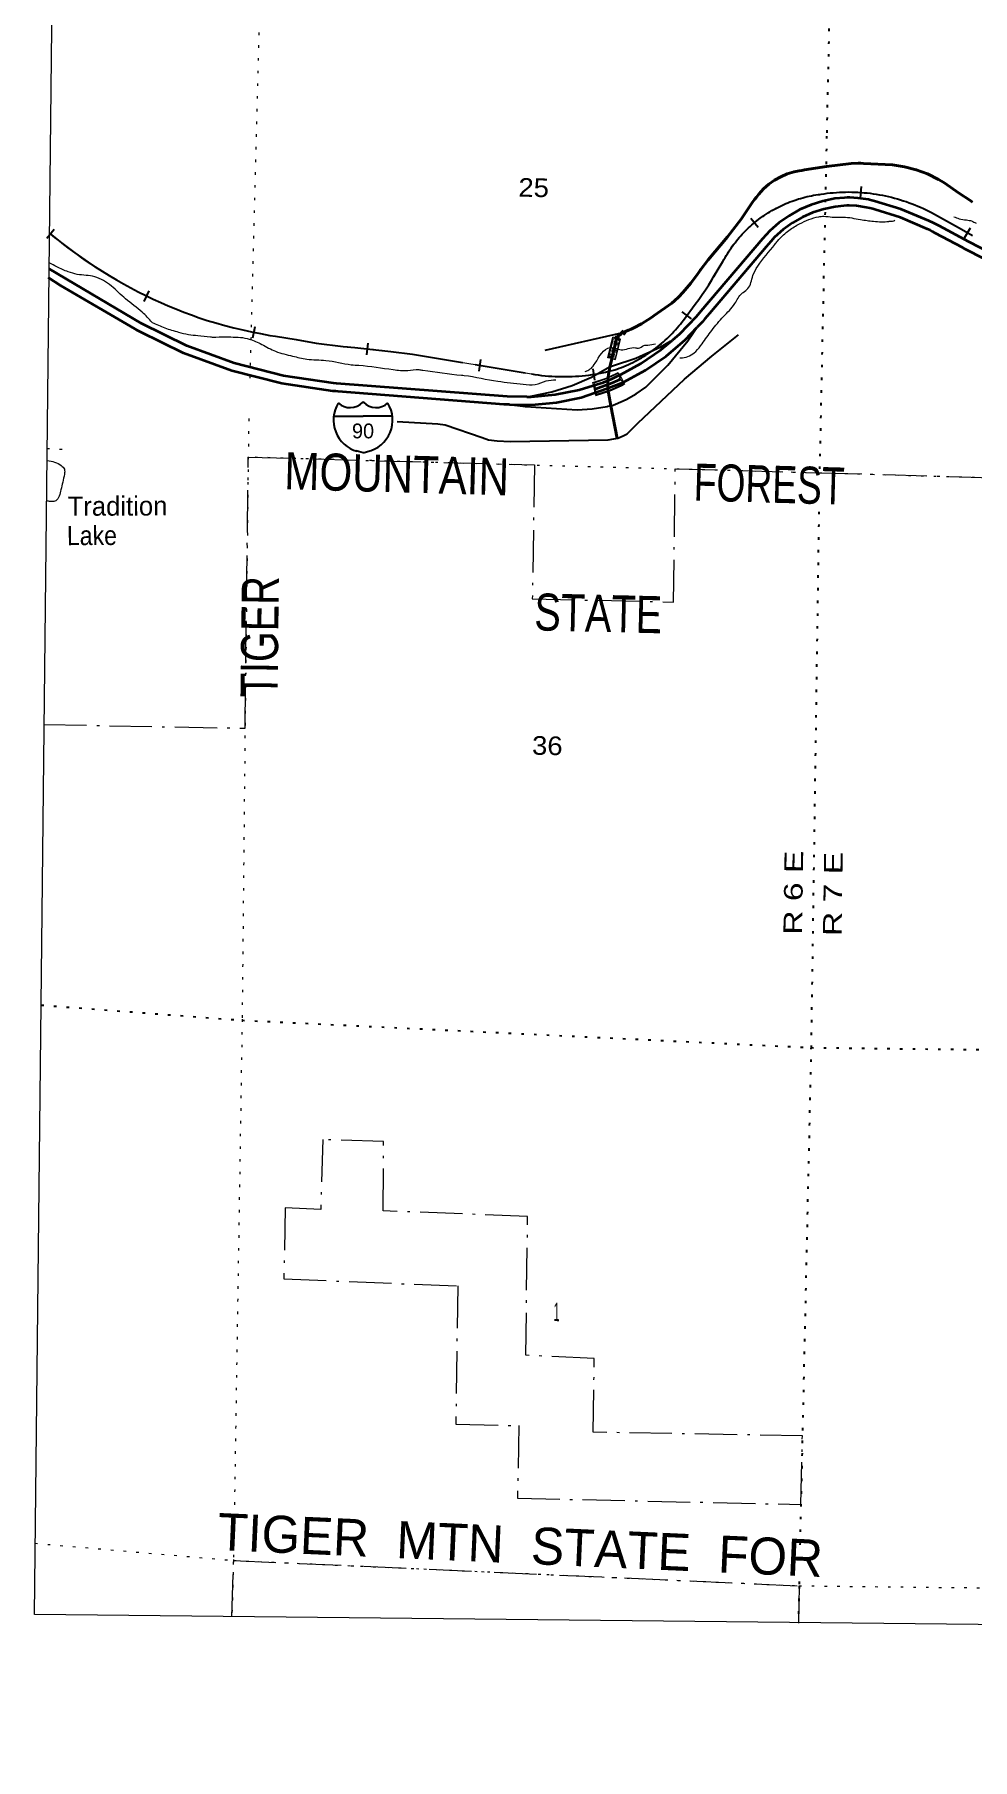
# Model space of a CAD drawing. Header units: feet. Extents: x -248627 to 3, y 0 to 184934.
# Drawn here: x -248627 to -239768, y 0 to 16290 of the extents above; entities that cross this region are included whole.
import ezdxf
from ezdxf.enums import TextEntityAlignment as Align

# ---------------------------------------------------------------- set-up
doc = ezdxf.new("R2010")
doc.units = ezdxf.units.FT
doc.header["$LTSCALE"] = 80
for name, pattern in [('DOT_DASHED', [7.7, 5, -1.2, 0.3, -1.2]), ('DOTTED', [1.5, 0.3, -1.2]), ('LONG_DASHED', [7.5, 6, -1.5])]:
    doc.linetypes.add(name, pattern=pattern)
for name, color, linetype, lineweight in [('15', 7, 'Continuous', 25), ('18', 7, 'Continuous', 35), ('19', 7, 'Continuous', 25), ('26', 7, 'Continuous', 40), ('29', 7, 'Continuous', 25), ('39', 7, 'Continuous', 13), ('4', 7, 'Continuous', 13), ('41', 7, 'Continuous', 13), ('44', 7, 'DOT_DASHED', 13), ('55', 7, 'Continuous', 13), ('6', 7, 'DOTTED', 25), ('61', 7, 'Continuous', 13), ('63', 7, 'Continuous', 25), ('7', 7, 'DOTTED', 13)]:
    doc.layers.add(name, color=color, linetype=linetype, lineweight=lineweight)

msp = doc.modelspace()

# ---------------------------------------------------------------- linework, layer by layer
at = {"layer": '15'}
for p, q in [((-245526.98, 12815.96), (-245524.08, 12818.87)), ((-245520.91, 12816.49), (-245524.34, 12818.87)), ((-245799.69, 12684.49), (-245523.28, 12684.49)), ((-245523.28, 12338.91), (-245587.17, 12356.87)), ((-245523.81, 12338.65), (-245460.18, 12357.39))]:
    msp.add_line(p, q, dxfattribs=at)
msp.add_lwpolyline([(-245247.92, 12684.49), (-245523.81, 12684.49), (-245523.28, 12684.49)], dxfattribs=at)
for centre, radius, start, end in [((-245497.06, 12649.39), 306.13, 148.44434, 254.43382), ((-245645.66, 12931.99), 165.66, 227.3429, 315.81205), ((-245401.97, 12931.99), 165.66, 224.18799, 312.69373), ((-245550.57, 12649.39), 306.13, 283.08087, 31.62484)]:
    msp.add_arc(centre, radius, start, end, dxfattribs=at)
at = {"layer": '18'}
for points in [[(-238776.21, 13804.67), (-239801.99, 14330.75), (-240084.38, 14481.72), (-240109.52, 14495.16), (-240134.38, 14507.56), (-240179.75, 14530.2), (-240443.51, 14640.51), (-240692.35, 14715.15), (-240717.49, 14722.69), (-240742.35, 14728.36), (-240751.05, 14730.35), (-240850.74, 14745.84), (-240926.51, 14749.58), (-240951.44, 14750.82), (-240976.51, 14748.46), (-241067.37, 14739.94), (-241181.46, 14717.02), (-241292.52, 14682.29), (-241399.35, 14636.15), (-241500.77, 14579.09), (-241595.67, 14511.75), (-241683.01, 14434.85), (-241752.65, 14360.19), (-242332.67, 13678.57), (-242378.44, 13623.65), (-242536.24, 13458.77), (-242603.76, 13401.6)], [(-238810.64, 13737.54), (-239813.19, 14251.7), (-239836.23, 14263.51), (-239863.19, 14277.92), (-240119.31, 14414.85), (-240144.35, 14428.23), (-240169.31, 14440.81), (-240192.85, 14452.68), (-240448.43, 14562.05), (-240689.11, 14636.4), (-240710.42, 14642.98), (-240739.11, 14649.81), (-240772.25, 14657.69), (-240864.24, 14671.36), (-240932.15, 14674.27), (-240955.08, 14675.25), (-240982.15, 14672.48), (-241065.05, 14663.99), (-241171.21, 14641.73), (-241274.46, 14608.48), (-241373.67, 14564.63), (-241467.76, 14510.65), (-241555.69, 14447.13), (-241636.49, 14374.77), (-241672.61, 14335.71), (-241695.3, 14311.18), (-241716.97, 14285.71), (-242253.45, 13655.27), (-242275.47, 13629.39), (-242295.53, 13605.27), (-242318.76, 13577.34), (-242367.15, 13526.6)], [(-243978.13, 12868.78), (-244163.26, 12870.38), (-245775.94, 12995.78), (-245803.51, 12998.24), (-246276.5, 13066.99), (-246739.72, 13184.8), (-247188.09, 13350.39), (-247616.69, 13561.93), (-248488.28, 14076.58)], [(-244140.96, 12794.85), (-244144.11, 12794.87), (-244168.11, 12795.08), (-244194.11, 12797.1), (-245757.42, 12918.67), (-245781.43, 12920.53), (-245807.42, 12922.84), (-245810.44, 12923.11), (-246291.25, 12993), (-246762.12, 13112.76), (-247217.89, 13281.08), (-247628.58, 13483.78), (-247653.27, 13495.97), (-247678.58, 13510.73), (-248379.63, 13919.55), (-248498.24, 13995.25)], [(-244140.96, 12794.85), (-243931.75, 12793.04), (-243696.72, 12815.7), (-243465.34, 12862.8), (-243221.46, 12947.68), (-243064.39, 13008.19), (-242856.6, 13120.33), (-242661.67, 13253.58), (-242481.73, 13406.47), (-242367.15, 13526.6)], [(-243978.13, 12868.78), (-243935.05, 12868.41), (-243707.88, 12890.31), (-243484.24, 12935.84), (-243349.96, 12975.22), (-243255.48, 13004.7), (-243195.93, 13029.47), (-243181.5, 13034.75), (-243141.47, 13053.42), (-243089.6, 13080.39), (-242899.04, 13182.82), (-242710.4, 13311.29), (-242603.76, 13401.6)]]:
    msp.add_lwpolyline(points, dxfattribs=at)
at = {"layer": '19'}
for points in [[(-243183.36, 12782.33), (-243163.15, 12790.99), (-243139.19, 12799.28), (-243038.57, 12842.82), (-242943.06, 12896.64), (-242853.7, 12960.16), (-242643.82, 13168.36), (-242456.85, 13397.36), (-242401.49, 13476.6), (-242367.15, 13526.6)], [(-243192.05, 13151.5), (-243167.05, 13159.9), (-242946.78, 13233.94), (-242711.47, 13341.57), (-242619.71, 13392.71), (-242603.76, 13401.6)], [(-243978.13, 12868.78), (-243960.28, 12871.24), (-243938.29, 12874.27), (-243741.11, 12914.51), (-243549.22, 12975.15), (-243364.72, 13055.51), (-243217.05, 13139.17), (-243192.05, 13151.5)], [(-243183.36, 12782.33), (-243213.15, 12776.42), (-243218.37, 12775.19), (-243359.28, 12751.22), (-243501.92, 12742.12), (-243989.79, 12773.33), (-244090.96, 12786.54), (-244140.96, 12794.85)]]:
    msp.add_lwpolyline(points, dxfattribs=at)
at = {"layer": '26'}
for p, q in [((-242356.85, 14039.12), (-242337.26, 14068.11)), ((-243174.25, 13228.83), (-243126.68, 13424.14)), ((-243206.94, 12905.04), (-243207.95, 12915.49))]:
    msp.add_line(p, q, dxfattribs=at)
at = {"layer": '26', "lineweight": 13}
msp.add_line((-243091.41, 13412.63), (-243091.35, 13412.88), dxfattribs=at)
at = {"layer": '26'}
for points in [[(-239767.73, 14707.43), (-239792.73, 14724.85), (-239890.08, 14787.35), (-240038.5, 14891.73), (-240088.97, 14921.9), (-240191.82, 14972.81), (-240299.43, 15012.68), (-240410.61, 15041.09), (-240524.15, 15057.72), (-240797.15, 15072.84), (-240822.27, 15074.23), (-240847.15, 15073.58), (-240913.12, 15071.86), (-241147.21, 15042.16), (-241355.56, 15010.75), (-241380.91, 15006.93), (-241405.56, 15002.51), (-241453.12, 14993.19), (-241516.97, 14973.57), (-241578.42, 14947.37), (-241636.8, 14914.9), (-241691.46, 14876.51), (-241741.81, 14832.61), (-241787.3, 14783.69), (-241808.65, 14755.27), (-241827.34, 14730.38), (-241844.5, 14705.27), (-241952.81, 14546.72), (-242081.03, 14378.14), (-242265.33, 14162.4), (-242337.67, 14067.41), (-242339.63, 14064.53)], [(-243119.01, 13440.97), (-243112.59, 13449.05), (-243105.37, 13456.42), (-243097.41, 13462.99), (-243088.81, 13468.7), (-243079.65, 13473.47), (-243070.06, 13477.27), (-243061.99, 13479.6), (-243017.87, 13497.13), (-242992.75, 13507.7), (-242967.87, 13520.29), (-242893.56, 13557.88), (-242800.05, 13618.22), (-242775.98, 13636.12), (-242607.98, 13754.45), (-242582.94, 13773.78), (-242541.55, 13811.53), (-242504.32, 13853.4), (-242429.19, 13942.67), (-242364.67, 14027.49), (-242356.86, 14039.13)], [(-243126.68, 13424.14), (-243119.32, 13440.64), (-243119.13, 13441.03)], [(-243192.05, 13151.5), (-243185.35, 13176.5), (-243178.2, 13210.22), (-243174.25, 13228.83)], [(-243207.95, 12915.49), (-243212.58, 12960.12), (-243211.69, 13000.1), (-243207.59, 13054.72)], [(-243207.59, 13054.72), (-243204.52, 13078.77), (-243202.09, 13097.76), (-243195.98, 13126.5), (-243192.05, 13151.5)], [(-243123.72, 12475.75), (-243183.36, 12782.33), (-243207.23, 12905)]]:
    msp.add_lwpolyline(points, dxfattribs=at)
at = {"layer": '29'}
msp.add_line((-243086.33, 13470.65), (-243806.75, 13306.75), dxfattribs=at)
msp.add_lwpolyline([(-245202.76, 12634.67), (-244816.93, 12614.94), (-244747.74, 12603.35), (-244400.36, 12483.67), (-244337.97, 12463.86), (-244257.75, 12454.42), (-244133.27, 12448.1), (-243209.71, 12463.68), (-243155.92, 12470.94), (-243118.17, 12478.02), (-243066.27, 12499.27), (-243030.88, 12520.51), (-242928.9, 12618.99), (-242487.1, 13036.66), (-242231.08, 13252.83), (-241979.37, 13453)], dxfattribs=at)
at = {"layer": '29', "linetype": 'DOTTED', "lineweight": 100}
for centre, radius, start, end in [((-242809.02, 13213.69), 366.09, 132.9975, 178.74439), ((-241350.64, 12898.67), 1850.74, 163.15439, 169.243)]:
    msp.add_arc(centre, radius, start, end, dxfattribs=at)
at = {"layer": '29', "lineweight": 40}
msp.add_arc((-242997.26, 13349.94), 144.91, 116.531, 161.52425, dxfattribs=at)
at = {"layer": '39'}
msp.add_line((-243427.56, 13107.87), (-243400.77, 13117.98), dxfattribs=at)
for points in [[(-242531.73, 13236.59), (-242507.89, 13236.67), (-242382.16, 13297.1), (-242322.33, 13368.38), (-242231.2, 13495.42), (-242119.85, 13626.08), (-242012.68, 13748.77), (-241944.28, 13846.06), (-241934.05, 13853.91), (-241889, 13891.27), (-241842.29, 14013.14), (-241796.22, 14102.81), (-241634.36, 14308.29), (-241609.48, 14339.35), (-241553.74, 14396.74), (-241502.72, 14439.82), (-241400.55, 14502.17), (-241220.91, 14568.56), (-241172.45, 14573.64), (-241091.99, 14566.02), (-240989.23, 14566.01), (-240826.47, 14542.69), (-240701.86, 14526.15), (-240558.8, 14525.35), (-240548.69, 14527.16), (-240502.16, 14536.31), (-240501.38, 14537.02)], [(-239945.35, 14569.64), (-239895.46, 14550.01), (-239823.95, 14538.39), (-239776.28, 14529.06), (-239734.99, 14507.13)], [(-247515.51, 13571.88), (-247608.79, 13667.96), (-247766.51, 13793.53), (-247900.39, 13914.45), (-248057.95, 14001.92), (-248222.39, 14025.05), (-248308.23, 14048.52), (-248415.61, 14095.7), (-248487.22, 14133.52)], [(-247515.51, 13571.88), (-247395.28, 13520.33), (-247267.11, 13479.57), (-247172.83, 13457.6), (-247084.36, 13447.81), (-246965.71, 13435.41), (-246932.58, 13431.38), (-246913.38, 13432.38), (-246790.43, 13433.98), (-246772.3, 13433.63), (-246681.7, 13429.84), (-246599.39, 13414.13), (-246479.47, 13363.47), (-246349.76, 13298.53), (-246189.43, 13253.12), (-246054.98, 13224.31), (-245873.86, 13212.7), (-245634.86, 13171.78), (-245562.42, 13166.32), (-245238.79, 13125.75), (-245101.93, 13117.03), (-244997, 13125.03), (-244958.81, 13120.26), (-244593, 13072.81), (-244568.86, 13070.33), (-244251.55, 13015.79), (-244010.26, 12988.91), (-243897.5, 12984.68), (-243792.9, 13018.02), (-243703.37, 13029.89)], [(-243110.4, 13318.15), (-243086.45, 13313.7), (-242951.99, 13331.69), (-242922.47, 13327.35), (-242871.32, 13352.58), (-242833.2, 13357.51), (-242763.02, 13368.47)], [(-243400.77, 13117.98), (-243370.62, 13137.37), (-243331.62, 13185.9), (-243191.41, 13333.23), (-243110.4, 13318.15)], [(-248505.67, 12268.52), (-248373.28, 12219.05), (-248344.55, 12184.63), (-248344.35, 12137.01), (-248377.09, 11991.58), (-248393.51, 11929.59), (-248425.48, 11886.58), (-248461.18, 11879.29), (-248494.54, 11882.73), (-248506.96, 11885.61)]]:
    msp.add_spline(points, degree=3, dxfattribs=at)
at = {"layer": '4'}
msp.add_lwpolyline([(-246606.45, 184933.97), (-215781.67, 184615.95), (-184956.48, 184340.33), (-154130.93, 184107.12), (-123305.1, 183916.31), (-92479.02, 183767.9), (-61652.78, 183661.9), (-30826.42, 183598.29), (0, 183577.08), (0, -0.01), (-31078.93, 21.37), (-62157.81, 85.49), (-93236.57, 192.37), (-124315.16, 342), (-155393.5, 534.37), (-186471.55, 769.49), (-217549.26, 1047.36), (-248626.55, 1367.98)], close=True, dxfattribs=at)
msp.add_lwpolyline([(-246606.45, 184933.97), (-215781.67, 184615.95), (-184956.48, 184340.33), (-154130.93, 184107.12), (-123305.1, 183916.31), (-92479.02, 183767.9), (-61652.78, 183661.9), (-30826.42, 183598.29), (0, 183577.08), (0, -0.01), (-31078.93, 21.37), (-62157.81, 85.49), (-93236.57, 192.37), (-124315.16, 342), (-155393.5, 534.37), (-186471.55, 769.49), (-217549.26, 1047.36), (-248626.55, 1367.98)], close=True, dxfattribs=at)
at = {"layer": '44'}
for points in [[(-248534.03, 9774.53), (-246638.57, 9738.57), (-246607.55, 12299.01), (-243905.64, 12224.86), (-243925.31, 10961.36), (-242591.49, 10929.88), (-242575.55, 12188.88), (-241213.48, 12151.41), (-239185.51, 12092.04)], [(-246763.05, 1345.79), (-246746.61, 1879.56), (-241406.08, 1640.39), (-241412.72, 1287.23)]]:
    msp.add_lwpolyline(points, dxfattribs=at)
msp.add_lwpolyline([(-241388.94, 2408.34), (-241374.62, 3056.4), (-243349.13, 3090.45), (-243340.2, 3786.71), (-243986.95, 3817.28), (-243969.46, 5129), (-245333.65, 5181.3), (-245331.23, 5837.39), (-245902.01, 5854.15), (-245923.32, 5192.98), (-246258.06, 5209.46), (-246271.46, 4538.92), (-244629.69, 4471.72), (-244647.98, 3166.82), (-244051.17, 3152.61), (-244066.17, 2467.83)], close=True, dxfattribs=at)
at = {"layer": '55'}
for p, q in [((-243125.33, 13030.04), (-243094.19, 13044.28)), ((-243338.62, 12939.49), (-243301.12, 12953.11)), ((-243329.12, 12934.43), (-243298.39, 12945.59))]:
    msp.add_line(p, q, dxfattribs=at)
for points in [[(-243354.55, 13002.39), (-243228.2, 13045.29), (-243207.59, 13054.72)], [(-243225.63, 13037.71), (-243344.99, 12997.19), (-243333.04, 12950.03), (-243303.85, 12960.63)], [(-243301.12, 12953.11), (-243170.99, 13000.35), (-243122, 13022.76), (-243083.01, 13040.59)], [(-243204.26, 13047.45), (-243224.87, 13038.02), (-243225.63, 13037.71)], [(-243207.59, 13054.72), (-243139.6, 13085.81), (-243114.6, 13097.67)], [(-243117.96, 13087.22), (-243136.22, 13078.56), (-243204.26, 13047.44)], [(-243094.19, 13044.28), (-243107.76, 13068.8), (-243117.96, 13087.22)], [(-243114.6, 13097.67), (-243100.76, 13072.67), (-243084.09, 13042.55), (-243083.01, 13040.59), (-243053.37, 12987.04)], [(-243323.93, 12880.44), (-243338.62, 12939.49), (-243339.18, 12941.73), (-243354.55, 13002.39)], [(-243064.34, 12990.34), (-243078.92, 12982.75), (-243199.93, 12929), (-243318.24, 12890.69), (-243329.12, 12934.43)], [(-243323.93, 12880.44), (-243197.07, 12921.52), (-243075.44, 12975.54), (-243053.37, 12987.04)], [(-243303.85, 12960.63), (-243174.02, 13007.76), (-243125.33, 13030.03)], [(-243298.39, 12945.59), (-243167.96, 12992.94), (-243118.67, 13015.49)], [(-243118.67, 13015.48), (-243086.42, 13030.23), (-243064.34, 12990.34)]]:
    msp.add_lwpolyline(points, dxfattribs=at)
at = {"layer": '6'}
for p, q in [((-241218.87, 11783.47), (-241292.84, 6731.4)), ((-241292.84, 6731.4), (-241397.66, 2018.84)), ((-241406.08, 1640.39), (-241412.72, 1287.23)), ((-241405.18, 1680.76), (-241406.08, 1640.39))]:
    msp.add_line(p, q, dxfattribs=at)
for points in [[(-241100.7, 17425.04), (-241145.48, 15330.82), (-241213.48, 12151.41)], [(-248563.28, 7124.18), (-246665.85, 6980.86), (-241293.01, 6722.35), (-236353.49, 6665.38), (-230924.26, 6612.63), (-225567.96, 6538.93), (-220162.55, 6401.65), (-217498.82, 6382.48)]]:
    msp.add_lwpolyline(points, dxfattribs=at)
at = {"layer": '61'}
for points in [[(-243174.25, 13228.83), (-243211.39, 13237.83), (-243164.75, 13430.32)], [(-243172.37, 13236.6), (-243201.73, 13243.72), (-243158.84, 13420.73)], [(-243174.25, 13228.83), (-243173.87, 13228.74), (-243138.07, 13220.07), (-243091.41, 13412.63)], [(-243101.06, 13406.73), (-243143.96, 13229.73), (-243172.01, 13236.52), (-243172.41, 13236.61), (-243172.37, 13236.6)], [(-243091.41, 13412.63), (-243118.62, 13419.22), (-243164.47, 13430.33)], [(-243158.84, 13420.73), (-243120.5, 13411.44), (-243101.06, 13406.73)]]:
    msp.add_lwpolyline(points, dxfattribs=at)
at = {"layer": '63'}
for p, q in [((-240824.78, 14744.12), (-240815.88, 14854.37)), ((-241791.14, 14468.37), (-241861.5, 14553.72)), ((-248511.07, 14365.71), (-248440.65, 14451.01)), ((-239843.97, 14368.93), (-239788.31, 14464.52)), ((-247591.18, 13769.05), (-247543.35, 13868.78)), ((-246564.66, 13424.39), (-246542.93, 13532.84)), ((-242420.33, 13605.97), (-242509.2, 13671.83)), ((-245486.65, 13264.23), (-245474.21, 13374.14)), ((-244428.56, 13111.17), (-244410.49, 13220.29)), ((-243334.37, 13024.86), (-243351.87, 13134.08))]:
    msp.add_line(p, q, dxfattribs=at)
at = {"layer": '63', "lineweight": 13}
for p, q in [((-242124.53, 14146.1), (-242212.08, 14001.21)), ((-242385.88, 13742.32), (-242497.58, 13591.58)), ((-243932.45, 13083.24), (-245058.24, 13269.67))]:
    msp.add_line(p, q, dxfattribs=at)
at = {"layer": '63', "linetype": 'LONG_DASHED'}
for points in [[(-242321.44, 13833.97), (-242290.16, 13880.31), (-242259.2, 13927.28), (-242229.47, 13974.76), (-242213.02, 14001.78), (-242125.49, 14146.64), (-242115.49, 14165.26), (-242105.1, 14183.58), (-242094.4, 14201.72), (-242083.42, 14219.87), (-242072.08, 14237.68), (-242060.47, 14255.2), (-242048.59, 14272.73), (-242036.34, 14289.93), (-242023.82, 14306.84), (-242010.93, 14323.69), (-241997.83, 14340.16), (-241984.52, 14356.51), (-241970.77, 14372.64), (-241956.82, 14388.39), (-241942.56, 14403.96), (-241928.12, 14419.31), (-241913.27, 14434.44), (-241898.32, 14449.24), (-241882.93, 14463.81), (-241867.45, 14478.07), (-241851.64, 14492.14), (-241835.63, 14505.83), (-241819.35, 14519.25), (-241802.92, 14532.46), (-241786.12, 14545.32), (-241769.16, 14557.96), (-241751.99, 14570.22), (-241734.67, 14582.26), (-241717.02, 14593.86), (-241699.23, 14605.24), (-241681.33, 14616.29), (-241663.17, 14627.07), (-241644.79, 14637.46), (-241626.17, 14647.58), (-241607.54, 14657.42), (-241588.59, 14666.83), (-241569.56, 14675.91), (-241550.35, 14684.76), (-241531.11, 14693.19), (-241511.49, 14701.28), (-241491.89, 14709.1), (-241472.13, 14716.43), (-241452.32, 14723.6), (-241432.2, 14730.33), (-241412.13, 14736.67), (-241391.98, 14742.7), (-241371.54, 14748.44), (-241351.14, 14753.65), (-241330.68, 14758.68), (-241310.06, 14763.24), (-241289.29, 14767.57), (-241268.64, 14771.41), (-241247.78, 14774.88), (-241226.93, 14778.07), (-241210.17, 14780.34), (-241198.77, 14782.19), (-241169.81, 14786.56), (-241140.97, 14790.2), (-241112.1, 14793.61), (-241083.09, 14796.32), (-241053.9, 14798.7), (-241024.97, 14800.44), (-240995.81, 14801.62), (-240966.71, 14802.43), (-240937.52, 14802.77), (-240908.45, 14802.38), (-240879.2, 14801.66), (-240850.1, 14800.43), (-240821.01, 14798.6), (-240792.07, 14796.26), (-240763.06, 14793.46), (-240734.1, 14790.29), (-240705.25, 14786.38), (-240676.45, 14782.11), (-240647.66, 14777.22), (-240618.93, 14771.97), (-240590.45, 14766.09), (-240562.02, 14759.82), (-240533.74, 14753.06), (-240505.47, 14745.69), (-240477.51, 14737.91), (-240449.45, 14729.66), (-240421.77, 14720.88), (-240394.01, 14711.62), (-240366.63, 14701.82), (-240339.32, 14691.65), (-240312.29, 14681.07), (-240285.27, 14669.88), (-240258.63, 14658.15), (-240232.2, 14646.15), (-240205.76, 14633.55), (-240179.76, 14620.62), (-240156.24, 14608.33), (-239873.46, 14452.31), (-239767.58, 14390.65)], [(-248477.16, 14408.52), (-248433.31, 14372.31), (-248371.79, 14323.47), (-248309.87, 14275.91), (-248246.8, 14228.93), (-248183.19, 14183.65), (-248118.45, 14138.95), (-248053.14, 14095.96), (-247987.12, 14053.68), (-247920.7, 14012.68), (-247853, 13972.68), (-247784.75, 13934.4), (-247716.22, 13896.96), (-247646.42, 13860.53), (-247576.63, 13825.52), (-247505.99, 13791.65), (-247434.37, 13759.35), (-247362.9, 13728.03), (-247290.58, 13697.86), (-247217.29, 13669.26), (-247144.13, 13641.64), (-247070.57, 13615.32), (-246996.03, 13590.56), (-246912.64, 13565.68), (-246829.13, 13542.84), (-246745.18, 13521.44), (-246660.47, 13500.83), (-246575.65, 13482.28), (-246490.88, 13465.3), (-246405.35, 13449.12), (-246351.19, 13440.23), (-246154.04, 13409.8), (-245965.96, 13376.26), (-245712.57, 13344.74), (-245601.28, 13334.78), (-245261.82, 13296.36), (-245058.08, 13270.76), (-243932.27, 13084.33), (-243900.61, 13079.19), (-243869.01, 13074.81), (-243837.31, 13070.97), (-243805.37, 13067.46), (-243773.5, 13064.72), (-243741.71, 13062.53), (-243709.69, 13060.68), (-243677.72, 13059.58), (-243645.84, 13059.06), (-243613.69, 13059.05), (-243581.81, 13059.64), (-243549.87, 13060.59), (-243517.81, 13062.27), (-243486.02, 13064.55), (-243454.13, 13067.37), (-243422.37, 13070.58), (-243390.49, 13074.51), (-243358.9, 13078.87), (-243327.2, 13083.95), (-243295.8, 13089.45), (-243264.3, 13095.5), (-243233.08, 13102.14), (-243201.94, 13109.37), (-243170.92, 13116.99), (-243146, 13123.66), (-243126.05, 13130.53), (-243104.07, 13138.42), (-243082.33, 13146.65), (-243060.75, 13155.34), (-243039.42, 13164.38), (-243018.12, 13173.78), (-242996.98, 13183.45), (-242976.1, 13193.66), (-242955.36, 13204.13), (-242934.77, 13215.05), (-242914.32, 13226.24), (-242894.22, 13237.86), (-242874.25, 13249.74), (-242854.52, 13261.96), (-242834.96, 13274.64), (-242815.71, 13287.56), (-242796.52, 13300.85), (-242777.76, 13314.46), (-242759.05, 13328.43), (-242740.77, 13342.73), (-242722.63, 13357.29), (-242704.8, 13372.1), (-242687.14, 13387.35), (-242669.9, 13402.92), (-242652.87, 13418.66), (-242636.02, 13434.85), (-242619.55, 13451.16), (-242603.34, 13467.82), (-242587.47, 13484.91), (-242571.88, 13502.05), (-242556.55, 13519.54), (-242541.56, 13537.45), (-242526.87, 13555.41), (-242512.49, 13573.61), (-242498.46, 13592.24), (-242386.76, 13742.97), (-242353.48, 13788.22), (-242321.44, 13833.97)]]:
    msp.add_lwpolyline(points, dxfattribs=at)
at = {"layer": '63', "lineweight": 13}
for centre, radius, start, end in [((-241056.54, 13580.55), 1208.49, 97.29566, 152.09641), ((-240937.95, 13133.42), 1668.17, 62.07641, 99.3861), ((-248979.26, -1601.02), 18453.95, 60.05672, 61.43979), ((-245605.49, 17858.47), 4489.82, 230.22669, 251.95386), ((-244961.34, 15659.08), 3210.44, 323.34189, 328.90901), ((-245546.9, 18348.32), 4974.65, 253.06009, 260.69377), ((-243567.36, 14387.67), 1333.49, 288.43455, 323.34477), ((-248025.62, 2164.43), 11398.34, 79.59039, 81.55347), ((-242398.33, 41030.46), 27884.48, 262.64891, 263.17367), ((-247589.59, -6191.02), 19624.63, 82.58887, 84.51186), ((-243628.58, 14891.81), 1833.92, 260.46244, 285.26694)]:
    msp.add_arc(centre, radius, start, end, dxfattribs=at)
at = {"layer": '7'}
for p, q in [((-246472.85, 17627.61), (-246594.86, 12979.33)), ((-246603.17, 12663.01), (-246637.72, 9789.31)), ((-248509.62, 12379.97), (-248337.76, 12372.65)), ((-245439.96, 12267.08), (-246607.55, 12299.01)), ((-245439.96, 12267.08), (-241213.48, 12151.41)), ((-246637.72, 9789.31), (-246665.85, 6980.86)), ((-246665.68, 6989.91), (-246740.63, 2256.86)), ((-246746.44, 1888.61), (-246763.05, 1345.79)), ((-246745.76, 1933.18), (-246746.61, 1879.56))]:
    msp.add_line(p, q, dxfattribs=at)
for points in [[(-241213.48, 12151.41), (-236559.18, 12014.92), (-231253.21, 11932.4), (-225522.71, 11817.11), (-220207.16, 11709.78), (-217445.56, 11715.83)], [(-248621.74, 2042.04), (-246746.61, 1879.56), (-241406.08, 1640.39), (-236077.7, 1581.19), (-230788.99, 1315.57)]]:
    msp.add_lwpolyline(points, dxfattribs=at)

# ---------------------------------------------------------------- texts
at = {"layer": '15'}
msp.add_text('90', height=140, dxfattribs=at).set_placement((-245523.62, 12476.38), align=Align.CENTER)
at = {"layer": '41'}
msp.add_text('Tradition', height=181.1, rotation=0.238, dxfattribs=at).set_placement((-248313.3, 11744.45))
at = {"layer": '41', "width": 0.9}
msp.add_text('Lake', height=181.1, rotation=0.238, dxfattribs=at).set_placement((-248319.88, 11467.43))
at = {"layer": '44'}
for s, rotation, width, p in [('MOUNTAIN', 358.432, 0.85, (-245210.3, 11966.59)), ('FOREST', 358.432, 0.75, (-241692.72, 11869.46)), ('TIGER', 89.311, 0.8, (-246324.61, 10600.96)), ('STATE', 358.648, 0.8, (-243305.78, 10649))]:
    msp.add_text(s, height=350, rotation=rotation, dxfattribs=dict(at, width=width)).set_placement(p, align=Align.CENTER)
msp.add_text('TIGER  MTN  STATE  FOR', height=350, rotation=357.436, dxfattribs=at).set_placement((-244046.65, 1850.83), align=Align.CENTER)
at = {"layer": '6', "width": 1.35}
for s, p in [('R 6 E', (-241378.27, 7787.41)), ('R 7 E', (-241004.89, 7775.3))]:
    msp.add_text(s, height=176, rotation=89.161, dxfattribs=at).set_placement(p)
at = {"layer": '7'}
for s, width, p in [('25', 1.1, (-244057.81, 14759.07)), ('36', 1.1, (-243928.92, 9489.3)), ('1', 0.45, (-243726.84, 4140.12))]:
    msp.add_text(s, height=176, rotation=358.875, dxfattribs=dict(at, width=width)).set_placement(p)

doc.saveas('drawing.dxf')
